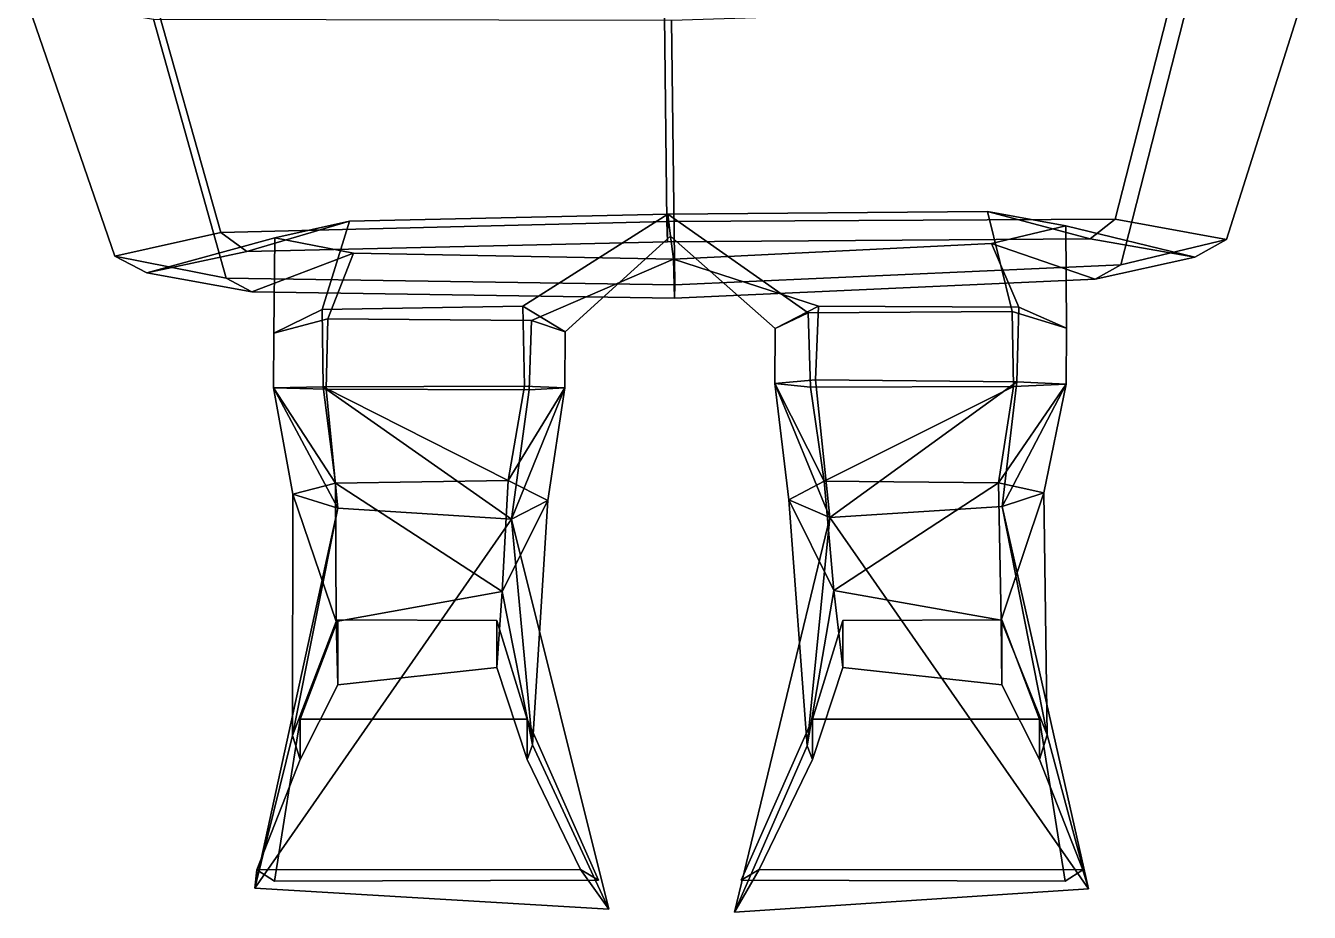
# Model space of a CAD drawing. Extents: x -201 to 177, y -160 to 389.
# Drawn here: x -135.5 to 130.8, y -159.5 to 24.4 of the extents above; entities that cross this region are included whole.
import ezdxf

# ---------------------------------------------------------------- set-up
doc = ezdxf.new("R2010")
doc.units = 0

msp = doc.modelspace()

# ---------------------------------------------------------------- linework, layer by layer
for points in [[(-2.520233, -16.204071, 114.889526), (-3.183486, 38.700089, 117.676849), (-110.190376, 35.199692, 82.76841), (-95.087837, -18.524475, 80.144081)], [(-2.520233, -16.204071, 114.889526), (90.483452, -15.736649, 81.609444), (104.282738, 38.421722, 84.46199), (-3.183486, 38.700089, 117.676849)], [(104.282738, 38.421722, 84.46199), (90.483452, -15.736649, 81.609444), (113.578262, -19.92923, -1.826473), (130.757401, 34.279907, 1.052766)], [(-110.190376, 35.199692, 82.76841), (-135.539978, 30.279327, -1.050041), (-117.057594, -23.394073, -3.64768), (-95.087837, -18.524475, 80.144081)], [(113.578262, -19.92923, -1.826473), (91.658531, -25.201782, -93.054298), (105.457825, 28.956589, -90.201752), (130.757401, 34.279907, 1.052766)], [(-117.057594, -23.394073, -3.64768), (-135.539978, 30.279327, -1.050041), (-109.015289, 25.734558, -91.895332), (-93.91275, -27.989609, -94.519653)], [(91.658531, -25.201782, -93.054298), (-0.886862, -29.360603, -127.893082), (-1.551113, 25.5495, -125.106331), (105.457825, 28.956589, -90.201752)], [(-93.91275, -27.989609, -94.519653), (-109.015289, 25.734558, -91.895332), (-1.551113, 25.5495, -125.106331), (-0.886862, -29.360603, -127.893082)], [(-2.39386, -20.46347, 102.371109), (-89.683716, -22.460556, 71.587479), (-68.344093, -16.132919, 56.639545), (-2.334973, -14.704163, 81.569122)], [(-2.334973, -14.704163, 81.569122), (-68.344093, -16.132919, 56.639545), (-74.064384, -34.46666, 35.445057), (-32.432297, -33.765961, 58.228237)], [(-1.766078, -19.286514, -2.990889), (-2.334973, -14.704163, 81.569122), (-32.432297, -33.765961, 58.228237), (-23.629816, -39.119987, -3.853561)], [(-2.520233, -16.204071, 114.889526), (-2.39386, -20.46347, 102.371109), (85.278587, -19.832108, 72.969063), (90.483452, -15.736649, 81.609444)], [(-2.39386, -20.46347, 102.371109), (-2.334973, -14.704163, 81.569122), (63.981659, -14.144989, 57.684448), (85.278587, -19.832108, 72.969063)], [(-2.334973, -14.704163, 81.569122), (26.782066, -35.153381, 57.743916), (69.107239, -34.868973, 36.437744), (63.981659, -14.144989, 57.684448)], [(19.939882, -38.388313, -4.496582), (26.782066, -35.153381, 57.743916), (-2.334973, -14.704163, 81.569122), (-1.766078, -19.286514, -2.990889)], [(63.981659, -14.144989, 57.684448), (69.107239, -34.868973, 36.437744), (80.373589, -38.332596, -3.421499), (80.260117, -17.143402, -1.922446)], [(85.278587, -19.832108, 72.969063), (63.981659, -14.144989, 57.684448), (80.260117, -17.143402, -1.922446), (106.990662, -23.58844, -2.059541)], [(90.483452, -15.736649, 81.609444), (85.278587, -19.832108, 72.969063), (106.990662, -23.58844, -2.059541), (113.578262, -19.92923, -1.826473)], [(-95.087837, -18.524475, 80.144081), (-117.057594, -23.394073, -3.64768), (-110.383995, -26.854065, -3.776032), (-89.683716, -22.460556, 71.587479)], [(-89.683716, -22.460556, 71.587479), (-110.383995, -26.854065, -3.776032), (-83.818832, -19.608368, -3.218089), (-68.344093, -16.132919, 56.639545)], [(-2.520233, -16.204071, 114.889526), (-95.087837, -18.524475, 80.144081), (-89.683716, -22.460556, 71.587479), (-2.39386, -20.46347, 102.371109)], [(-68.344093, -16.132919, 56.639545), (-83.818832, -19.608368, -3.218089), (-84.065994, -39.371513, -4.79131), (-74.064384, -34.46666, 35.445057)], [(80.260117, -17.143402, -1.922446), (80.373589, -38.332596, -3.421499), (70.498558, -33.956268, -45.471363), (64.803368, -20.763733, -64.45372)], [(106.990662, -23.58844, -2.059541), (80.260117, -17.143402, -1.922446), (64.803368, -20.763733, -64.45372), (86.318489, -28.208328, -81.600624)], [(-110.383995, -26.854065, -3.776032), (-88.643814, -30.836784, -82.982208), (-67.522385, -22.751663, -65.498619), (-83.818832, -19.608368, -3.218089)], [(-83.818832, -19.608368, -3.218089), (-67.522385, -22.751663, -65.498619), (-72.875038, -36.420723, -46.760387), (-84.065994, -39.371513, -4.79131)], [(-1.174385, -24.052505, -90.939507), (-1.766078, -19.286514, -2.990889), (-23.629816, -39.119987, -3.853561), (-30.602531, -36.772217, -68.241676)], [(19.939882, -38.388313, -4.496582), (-1.766078, -19.286514, -2.990889), (-1.174385, -24.052505, -90.939507), (28.922548, -33.749222, -68.270088)], [(64.803368, -20.763733, -64.45372), (70.498558, -33.956268, -45.471363), (28.922548, -33.749222, -68.270088), (-1.174385, -24.052505, -90.939507)], [(86.318489, -28.208328, -81.600624), (64.803368, -20.763733, -64.45372), (-1.174385, -24.052505, -90.939507), (-0.9484, -32.106415, -112.480751)], [(113.578262, -19.92923, -1.826473), (106.990662, -23.58844, -2.059541), (86.318489, -28.208328, -81.600624), (91.658531, -25.201782, -93.054298)], [(-117.057594, -23.394073, -3.64768), (-93.91275, -27.989609, -94.519653), (-88.643814, -30.836784, -82.982208), (-110.383995, -26.854065, -3.776032)], [(-88.643814, -30.836784, -82.982208), (-0.9484, -32.106415, -112.480751), (-1.174385, -24.052505, -90.939507), (-67.522385, -22.751663, -65.498619)], [(-67.522385, -22.751663, -65.498619), (-1.174385, -24.052505, -90.939507), (-30.602531, -36.772217, -68.241676), (-72.875038, -36.420723, -46.760387)], [(91.658531, -25.201782, -93.054298), (86.318489, -28.208328, -81.600624), (-0.9484, -32.106415, -112.480751), (-0.886862, -29.360603, -127.893082)], [(-93.91275, -27.989609, -94.519653), (-0.886862, -29.360603, -127.893082), (-0.9484, -32.106415, -112.480751), (-88.643814, -30.836784, -82.982208)], [(-73.825966, -50.511444, 9.751174), (-74.064384, -34.46666, 35.445057), (-84.065994, -39.371513, -4.79131), (-84.123924, -50.749588, -7.528138)], [(-32.036297, -50.35939, 20.018585), (-32.432297, -33.765961, 58.228237), (-74.064384, -34.46666, 35.445057), (-73.825966, -50.511444, 9.751174)], [(-32.036297, -50.35939, 20.018585), (-23.688364, -50.716866, -6.436888), (-23.629816, -39.119987, -3.853561), (-32.432297, -33.765961, 58.228237)], [(19.867449, -49.817551, -7.711623), (19.939882, -38.388313, -4.496582), (28.922548, -33.749222, -68.270088), (28.301937, -49.075806, -35.175941)], [(70.066475, -49.44632, -24.857159), (28.301937, -49.075806, -35.175941), (28.922548, -33.749222, -68.270088), (70.498558, -33.956268, -45.471363)], [(80.300072, -49.974899, -6.487082), (70.066475, -49.44632, -24.857159), (70.498558, -33.956268, -45.471363), (80.373589, -38.332596, -3.421499)], [(-84.123924, -50.749588, -7.528138), (-84.065994, -39.371513, -4.79131), (-72.875038, -36.420723, -46.760387), (-73.223518, -50.991852, -25.571339)], [(-73.223518, -50.991852, -25.571339), (-72.875038, -36.420723, -46.760387), (-30.602531, -36.772217, -68.241676), (-31.109453, -51.09848, -34.323742)], [(-23.688364, -50.716866, -6.436888), (-31.109453, -51.09848, -34.323742), (-30.602531, -36.772217, -68.241676), (-23.629816, -39.119987, -3.853561)], [(27.243095, -50.568909, 18.931271), (26.782066, -35.153381, 57.743916), (19.939882, -38.388313, -4.496582), (19.867449, -49.817551, -7.711623)], [(27.243095, -50.568909, 18.931271), (69.378227, -50.41684, 10.31253), (69.107239, -34.868973, 36.437744), (26.782066, -35.153381, 57.743916)], [(69.378227, -50.41684, 10.31253), (80.300072, -49.974899, -6.487082), (80.373589, -38.332596, -3.421499), (69.107239, -34.868973, 36.437744)], [(-71.248146, -70.46405, 21.56954), (-73.825966, -50.511444, 9.751174), (-84.123924, -50.749588, -7.528138)], [(-35.42519, -69.931389, 30.915218), (-32.036297, -50.35939, 20.018585), (-73.825966, -50.511444, 9.751174)], [(-35.42519, -69.931389, 30.915218), (-73.825966, -50.511444, 9.751174), (-71.248146, -70.46405, 21.56954)], [(-35.42519, -69.931389, 30.915218), (-23.688364, -50.716866, -6.436888), (-32.036297, -50.35939, 20.018585)], [(31.269899, -77.612587, -20.164497), (19.867449, -49.817551, -7.711623), (28.301937, -49.075806, -35.175941)], [(30.117077, -70.07457, 29.082386), (27.243095, -50.568909, 18.931271), (19.867449, -49.817551, -7.711623)], [(30.117077, -70.07457, 29.082386), (19.867449, -49.817551, -7.711623), (22.777819, -73.981178, 4.826972)], [(22.777819, -73.981178, 4.826972), (19.867449, -49.817551, -7.711623), (31.269899, -77.612587, -20.164497)], [(30.117077, -70.07457, 29.082386), (69.378227, -50.41684, 10.31253), (27.243095, -50.568909, 18.931271)], [(31.269899, -77.612587, -20.164497), (28.301937, -49.075806, -35.175941), (70.066475, -49.44632, -24.857159)], [(30.117077, -70.07457, 29.082386), (66.257439, -70.406525, 21.152555), (69.378227, -50.41684, 10.31253)], [(67.006775, -75.306244, -10.857921), (31.269899, -77.612587, -20.164497), (70.066475, -49.44632, -24.857159)], [(66.257439, -70.406525, 21.152555), (80.300072, -49.974899, -6.487082), (69.378227, -50.41684, 10.31253)], [(66.257439, -70.406525, 21.152555), (75.69149, -72.527695, 5.840493), (80.300072, -49.974899, -6.487082)], [(67.006775, -75.306244, -10.857921), (70.066475, -49.44632, -24.857159), (80.300072, -49.974899, -6.487082)], [(75.69149, -72.527695, 5.840493), (67.006775, -75.306244, -10.857921), (80.300072, -49.974899, -6.487082)], [(-71.248146, -70.46405, 21.56954), (-84.123924, -50.749588, -7.528138), (-80.106552, -72.770149, 5.841253)], [(-80.106552, -72.770149, 5.841253), (-84.123924, -50.749588, -7.528138), (-70.805786, -75.686668, -10.582438)], [(-70.805786, -75.686668, -10.582438), (-84.123924, -50.749588, -7.528138), (-73.223518, -50.991852, -25.571339)], [(-70.805786, -75.686668, -10.582438), (-73.223518, -50.991852, -25.571339), (-34.744637, -77.966187, -18.549358)], [(-34.744637, -77.966187, -18.549358), (-73.223518, -50.991852, -25.571339), (-31.109453, -51.09848, -34.323742)], [(-35.42519, -69.931389, 30.915218), (-27.18783, -74.056122, 6.856244), (-23.688364, -50.716866, -6.436888)], [(-34.744637, -77.966187, -18.549358), (-31.109453, -51.09848, -34.323742), (-23.688364, -50.716866, -6.436888)], [(-27.18783, -74.056122, 6.856244), (-34.744637, -77.966187, -18.549358), (-23.688364, -50.716866, -6.436888)], [(-71.135185, -99.171738, 8.722348), (-71.248146, -70.46405, 21.56954), (-80.106552, -72.770149, 5.841253)], [(-36.686829, -92.959679, 18.292437), (-35.42519, -69.931389, 30.915218), (-71.248146, -70.46405, 21.56954)], [(-71.135185, -99.171738, 8.722348), (-36.686829, -92.959679, 18.292437), (-71.248146, -70.46405, 21.56954)], [(-36.686829, -92.959679, 18.292437), (-27.18783, -74.056122, 6.856244), (-35.42519, -69.931389, 30.915218)], [(32.132336, -92.773659, 17.247036), (30.117077, -70.07457, 29.082386), (22.777819, -73.981178, 4.826972)], [(32.132336, -92.773659, 17.247036), (66.257439, -70.406525, 21.152555), (30.117077, -70.07457, 29.082386)], [(66.854034, -98.895203, 8.844857), (66.257439, -70.406525, 21.152555), (32.132336, -92.773659, 17.247036)], [(66.854034, -98.895203, 8.844857), (75.69149, -72.527695, 5.840493), (66.257439, -70.406525, 21.152555)], [(-80.207352, -122.809982, -6.050895), (-71.135185, -99.171738, 8.722348), (-80.106552, -72.770149, 5.841253)], [(-80.207352, -122.809982, -6.050895), (-80.106552, -72.770149, 5.841253), (-70.805786, -75.686668, -10.582438)], [(-30.368637, -124.753609, -5.248282), (-27.18783, -74.056122, 6.856244), (-36.686829, -92.959679, 18.292437)], [(-30.368637, -124.753609, -5.248282), (-34.744637, -77.966187, -18.549358), (-27.18783, -74.056122, 6.856244)], [(26.558706, -124.942947, -5.980896), (32.132336, -92.773659, 17.247036), (22.777819, -73.981178, 4.826972)], [(26.558706, -124.942947, -5.980896), (22.777819, -73.981178, 4.826972), (31.269899, -77.612587, -20.164497)], [(76.391785, -122.667336, -5.267758), (75.69149, -72.527695, 5.840493), (66.854034, -98.895203, 8.844857)], [(76.391785, -122.667336, -5.267758), (67.006775, -75.306244, -10.857921), (75.69149, -72.527695, 5.840493)], [(-88.015717, -154.509354, -29.605885), (-80.207352, -122.809982, -6.050895), (-70.805786, -75.686668, -10.582438)], [(-88.015717, -154.509354, -29.605885), (-70.805786, -75.686668, -10.582438), (-34.744637, -77.966187, -18.549358)], [(84.937462, -154.64299, -28.072908), (31.269899, -77.612587, -20.164497), (67.006775, -75.306244, -10.857921)], [(84.937462, -154.64299, -28.072908), (67.006775, -75.306244, -10.857921), (76.391785, -122.667336, -5.267758)], [(-14.546035, -158.857162, -30.139536), (-88.015717, -154.509354, -29.605885), (-34.744637, -77.966187, -18.549358)], [(-14.546035, -158.857162, -30.139536), (-34.744637, -77.966187, -18.549358), (-30.368637, -124.753609, -5.248282)], [(11.528947, -159.506546, -30.817396), (26.558706, -124.942947, -5.980896), (31.269899, -77.612587, -20.164497)], [(11.528947, -159.506546, -30.817396), (31.269899, -77.612587, -20.164497), (84.937462, -154.64299, -28.072908)], [(-36.686829, -92.959679, 18.292437), (-71.135185, -99.171738, 8.722348), (-70.777412, -112.334427, 35.947453), (-37.787899, -108.736435, 35.947453)], [(-30.368637, -124.753609, -5.248282), (-36.686829, -92.959679, 18.292437), (-37.787899, -108.736435, 35.947453), (-31.473774, -127.827744, 43.725594)], [(26.558706, -124.942947, -5.980896), (27.673773, -127.827744, 43.725594), (33.987896, -108.736435, 35.947453), (32.132336, -92.773659, 17.247036)], [(32.132336, -92.773659, 17.247036), (33.987896, -108.736435, 35.947453), (66.977409, -112.334427, 35.947453), (66.854034, -98.895203, 8.844857)], [(-80.207352, -122.809982, -6.050895), (-78.613716, -127.827744, 43.725594), (-70.777412, -112.334427, 35.947453), (-71.135185, -99.171738, 8.722348)], [(-31.473774, -119.444244, 102.617195), (-37.787899, -98.998032, 87.801697), (-70.777412, -98.812729, 87.801697), (-78.613716, -119.444244, 102.617195)], [(-78.613716, -119.444244, 102.617195), (-70.777412, -98.812729, 87.801697), (-70.777412, -112.334427, 35.947453), (-78.613716, -127.827744, 43.725594)], [(-37.787899, -98.998032, 87.801697), (-37.787899, -108.736435, 35.947453), (-70.777412, -112.334427, 35.947453), (-70.777412, -98.812729, 87.801697)], [(-31.473774, -119.444244, 102.617195), (-31.473774, -127.827744, 43.725594), (-37.787899, -108.736435, 35.947453), (-37.787899, -98.998032, 87.801697)], [(27.673773, -119.444244, 102.617195), (74.813721, -119.444244, 102.617195), (66.977409, -98.812729, 87.801697), (33.987896, -98.998032, 87.801697)], [(27.673773, -119.444244, 102.617195), (33.987896, -98.998032, 87.801697), (33.987896, -108.736435, 35.947453), (27.673773, -127.827744, 43.725594)], [(33.987896, -98.998032, 87.801697), (66.977409, -98.812729, 87.801697), (66.977409, -112.334427, 35.947453), (33.987896, -108.736435, 35.947453)], [(76.391785, -122.667336, -5.267758), (66.854034, -98.895203, 8.844857), (66.977409, -112.334427, 35.947453), (74.813721, -127.827744, 43.725594)], [(74.813721, -119.444244, 102.617195), (74.813721, -127.827744, 43.725594), (66.977409, -112.334427, 35.947453), (66.977409, -98.812729, 87.801697)], [(-83.890282, -153.02951, 102.617195), (-78.613716, -119.444244, 102.617195), (-78.613716, -127.827744, 43.725594), (-87.594154, -150.723206, 36.317848)], [(-16.70689, -152.844193, 102.617195), (-31.473774, -119.444244, 102.617195), (-78.613716, -119.444244, 102.617195), (-83.890282, -153.02951, 102.617195)], [(-16.70689, -152.844193, 102.617195), (-20.410763, -150.61731, 32.613968), (-31.473774, -127.827744, 43.725594), (-31.473774, -119.444244, 102.617195)], [(12.906889, -152.844193, 102.617195), (80.090286, -153.02951, 102.617195), (74.813721, -119.444244, 102.617195), (27.673773, -119.444244, 102.617195)], [(12.906889, -152.844193, 102.617195), (27.673773, -119.444244, 102.617195), (27.673773, -127.827744, 43.725594), (16.610764, -150.61731, 32.613968)], [(80.090286, -153.02951, 102.617195), (83.794151, -150.723206, 36.317848), (74.813721, -127.827744, 43.725594), (74.813721, -119.444244, 102.617195)], [(-88.015717, -154.509354, -29.605885), (-87.594154, -150.723206, 36.317848), (-78.613716, -127.827744, 43.725594), (-80.207352, -122.809982, -6.050895)], [(-14.546035, -158.857162, -30.139536), (-30.368637, -124.753609, -5.248282), (-31.473774, -127.827744, 43.725594), (-20.410763, -150.61731, 32.613968)], [(11.528947, -159.506546, -30.817396), (16.610764, -150.61731, 32.613968), (27.673773, -127.827744, 43.725594), (26.558706, -124.942947, -5.980896)], [(84.937462, -154.64299, -28.072908), (76.391785, -122.667336, -5.267758), (74.813721, -127.827744, 43.725594), (83.794151, -150.723206, 36.317848)], [(-88.015717, -154.509354, -29.605885), (-14.546035, -158.857162, -30.139536), (-20.410763, -150.61731, 32.613968), (-87.594154, -150.723206, 36.317848)], [(-83.890282, -153.02951, 102.617195), (-87.594154, -150.723206, 36.317848), (-20.410763, -150.61731, 32.613968), (-16.70689, -152.844193, 102.617195)], [(84.937462, -154.64299, -28.072908), (83.794151, -150.723206, 36.317848), (16.610764, -150.61731, 32.613968), (11.528947, -159.506546, -30.817396)], [(80.090286, -153.02951, 102.617195), (12.906889, -152.844193, 102.617195), (16.610764, -150.61731, 32.613968), (83.794151, -150.723206, 36.317848)]]:
    msp.add_3dface(points)

doc.saveas('drawing.dxf')
